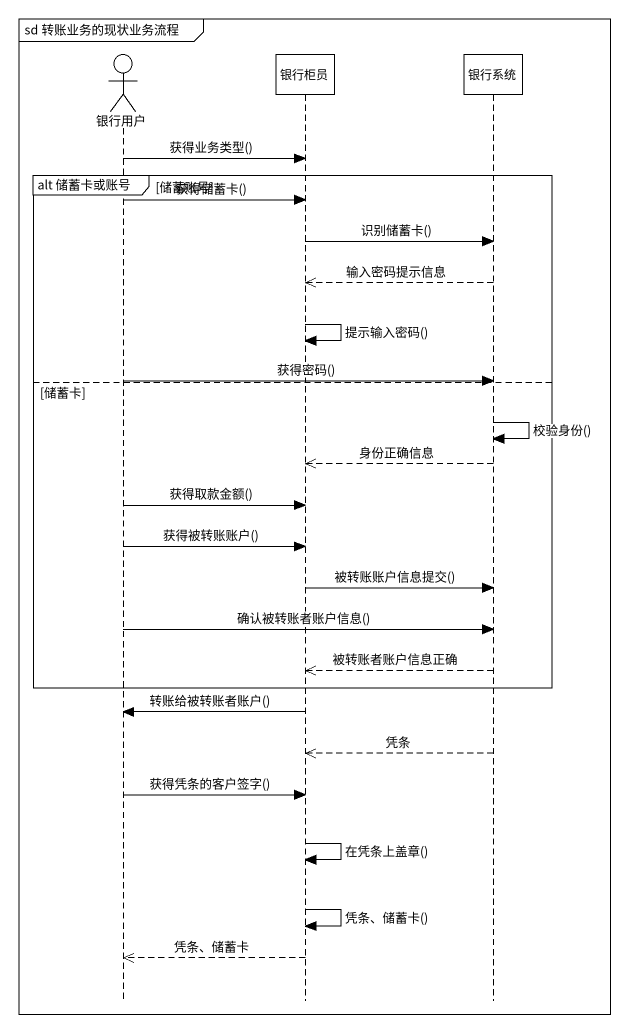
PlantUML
@startuml
mainframe sd 转账业务的现状业务流程
hide footbox
actor 银行用户
participant 银行柜员
participant 银行系统

银行用户 -> 银行柜员 : 获得业务类型()
group alt 储蓄卡或账号 [储蓄账号]
  银行用户 -> 银行柜员 : 获得储蓄卡()
  银行柜员 -> 银行系统 : 识别储蓄卡()
  银行系统 -->> 银行柜员 : 输入密码提示信息
  银行柜员 -> 银行柜员 : 提示输入密码()
  银行用户 -> 银行系统 : 获得密码()
else 储蓄卡
  银行系统 -> 银行系统 : 校验身份()
  银行系统 -->> 银行柜员 : 身份正确信息
  银行用户 -> 银行柜员 : 获得取款金额()
  银行用户 -> 银行柜员 : 获得被转账账户()
  银行柜员 -> 银行系统 : 被转账账户信息提交()
  银行用户 -> 银行系统 : 确认被转账者账户信息()
  银行系统 -->> 银行柜员 : 被转账者账户信息正确
end
银行柜员 -> 银行用户 : 转账给被转账者账户()
银行系统 -->> 银行柜员 : 凭条
银行用户 -> 银行柜员 : 获得凭条的客户签字()
银行柜员 -> 银行柜员 : 在凭条上盖章()
银行柜员 -> 银行柜员 : 凭条、储蓄卡()
银行柜员 -->> 银行用户 : 凭条、储蓄卡
@enduml
